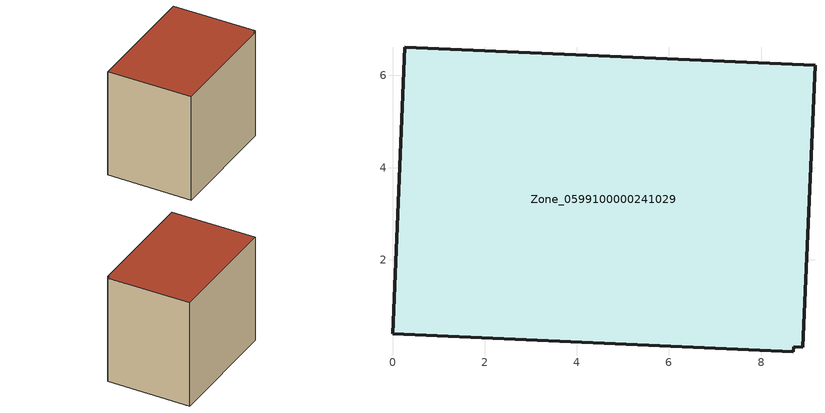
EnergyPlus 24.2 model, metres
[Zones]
Zone_0599100000241029
 floor ground (C_G): 8.9,0.11 8.71,0.11 8.7,0.01 0,0.4 0.27,6.61 9.17,6.22 z1.17
 wall outside (C_F): 9.17,6.22 0.27,6.61 0,0.4 8.7,0.01 8.71,0.11 8.9,0.11 9.17,6.22 z1.17:9.25
 roof outside (C_R): 8.71,0.11 8.9,0.11 9.17,6.22 0.27,6.61 0,0.4 8.7,0.01 z9.25
[BUILDING]
Pand.0599100000241029: North Axis=0; Terrain=City; Loads Convergence Tolerance Value=0.04; Temperature Convergence Tolerance Value=0.4; Solar Distribution=FullExterior; Maximum Number of Warmup Days=25; Minimum Number of Warmup Days=1
[Site:Location]
Rotterdam.The.Hague.AP_ZH_NLD Design_Conditions: Latitude=51.96; Longitude=4.45; Time Zone=1; Elevation=-4.5
[SITE:GROUNDTEMPERATURE:BUILDINGSURFACE]
18, 18, 18, 18, 18, 18, 18, 18, 18, 18, 18, 18
[MATERIAL] Thermal Absorptance=0.9; Solar Absorptance=0.7; Visible Absorptance=0.7
Name | Roughness | Thickness | Conductivity | Density | Specific Heat
G.TC.1965-1974 | MediumSmooth | 0.15 | 0.882353 | 540 | 1210
F.TC.1965-1974 | Rough | 0.3 | 0.697674 | 1920 | 840
R.TC.1965-1974 | MediumRough | 0.2 | 0.232558 | 1500 | 1000
[CONSTRUCTION]
C_G: G.TC.1965-1974
C_F: F.TC.1965-1974
C_R: R.TC.1965-1974
[ZONE]
Zone_0599100000241029: Type=1; Multiplier=1; Ceiling Height=Autocalculate; Volume=Autocalculate; Floor Area=autocalculate; Part of Total Floor Area=Yes
[ZONEINFILTRATION:DESIGNFLOWRATE]
Infil_Zone_0599100000241029: Zone or ZoneList or Space or SpaceList=Zone_0599100000241029; Schedule=AlwaysOn; Design Flow Rate Calculation Method=Flow/Area; Flow Rate per Floor Area=0.003; Constant Term Coefficient=1; Temperature Term Coefficient=0; Velocity Term Coefficient=0; Velocity Squared Term Coefficient=0
[HVACTEMPLATE:ZONE:IDEALLOADSAIRSYSTEM]
Zone_0599100000241029: Maximum Heating Supply Air Temperature=50; Minimum Cooling Supply Air Temperature=13; Maximum Heating Supply Air Humidity Ratio=0.0156; Minimum Cooling Supply Air Humidity Ratio=0.0077; Heating Limit=NoLimit; Cooling Limit=NoLimit; Dehumidification Control Type=ConstantSensibleHeatRatio; Cooling Sensible Heat Ratio=0.7; Dehumidification Setpoint=60; Humidification Control Type=None; Humidification Setpoint=30; Outdoor Air Method=None; Outdoor Air Flow Rate per Person=0.00944; Outdoor Air Flow Rate per Zone Floor Area=0; Outdoor Air Flow Rate per Zone=0; Demand Controlled Ventilation Type=None; Outdoor Air Economizer Type=NoEconomizer; Heat Recovery Type=None; Sensible Heat Recovery Effectiveness=0.7; Latent Heat Recovery Effectiveness=0.65
[ZONECONTROL:THERMOSTAT]
ThermostatControl_Zone_0599100000241029: Zone or ZoneList=Zone_0599100000241029; Control Type Schedule=DualSetpointControlType; Control 1=Thermostat_Zone_0599100000241029; Temperature Difference Between Cutout And Setpoint=0
[THERMOSTATSETPOINT:DUALSETPOINT]
Thermostat_Zone_0599100000241029: Heating Setpoint Temperature Schedule=HeatingSetpoint_Zone_0599100000241029; Cooling Setpoint Temperature Schedule=CoolingSetpoint_Zone_0599100000241029
[SCHEDULE:COMPACT]
HeatingSetpoint_Zone_0599100000241029: Through: 12/31, For: AllDays, Until: 24:00, 21
CoolingSetpoint_Zone_0599100000241029: Through: 12/31, For: AllDays, Until: 24:00, 24
DualSetpointControlType: Through: 12/31, For: AllDays, Until: 24:00, 4
AlwaysOn: Through: 12/31, For: AllDays, Until: 24:00, 1
